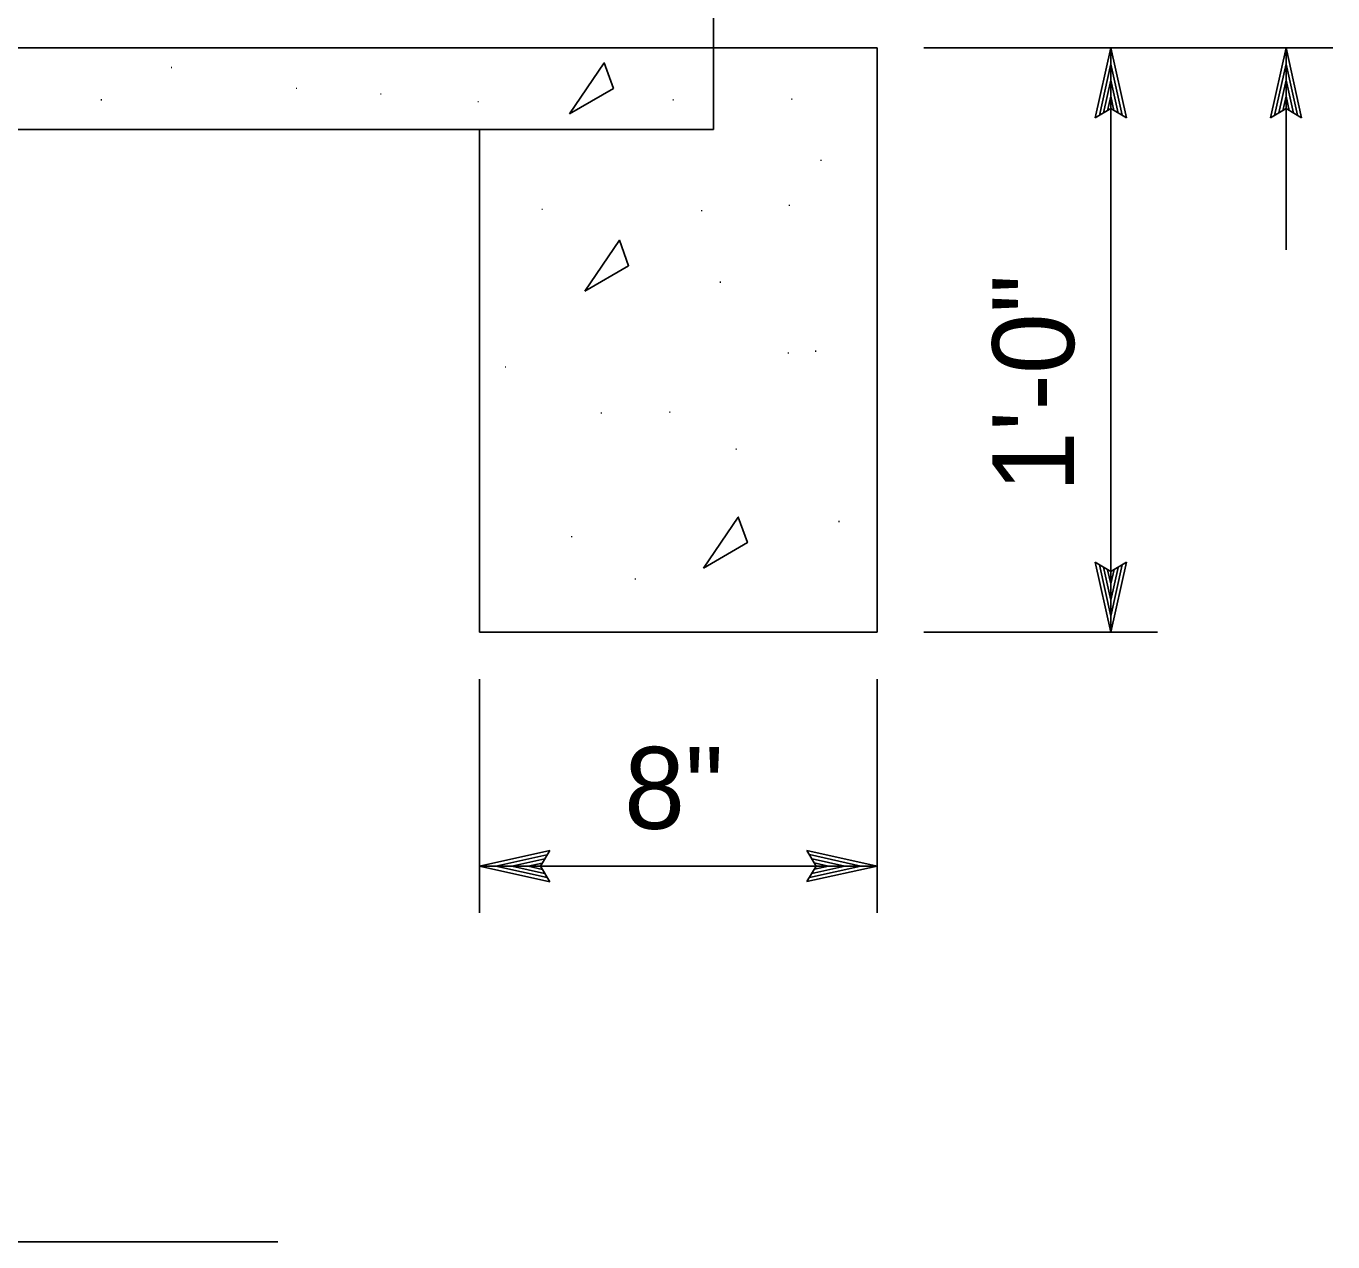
# Model space of a CAD drawing. Extents: x -894 to 866, y -476 to 714.
# Drawn here: x -536.1 to -424.3, y -53.4 to 50.6 of the extents above; entities that cross this region are included whole.
import ezdxf

# ---------------------------------------------------------------- set-up
doc = ezdxf.new("R2010")
doc.units = 0
for name, color, linetype in [('56 Stage 3 Anno', 7, 'Continuous'), ('57 Undefined', 7, 'Continuous'), ('59 Sndwall Anno', 7, 'Continuous'), ('60 Nongeo Data', 7, 'Continuous')]:
    doc.layers.add(name, color=color, linetype=linetype)

msp = doc.modelspace()

# ---------------------------------------------------------------- linework, layer by layer
at = {"layer": '56 Stage 3 Anno'}
for p, q in [((-459.27, 48.71), (-424.27, 48.71)), ((-444.61, 42.71), (-443.27, 48.71)), ((-443.27, -1.29), (-443.27, 48.71)), ((-443.27, 48.71), (-443.27, 48.71)), ((-443.27, 48.71), (-441.94, 42.71)), ((-429.61, 42.71), (-428.27, 48.71)), ((-428.27, 31.42), (-428.27, 48.71)), ((-428.27, 48.71), (-428.27, 48.71)), ((-428.27, 48.71), (-426.94, 42.71)), ((-444.25, 42.92), (-443.27, 47.33)), ((-443.27, 47.31), (-442.3, 42.94)), ((-429.25, 42.92), (-428.27, 47.33)), ((-428.27, 47.31), (-427.3, 42.94)), ((-443.89, 43.16), (-443.27, 45.94)), ((-443.27, 45.94), (-442.65, 43.12)), ((-428.9, 43.16), (-428.27, 45.94)), ((-428.27, 45.94), (-427.65, 43.12)), ((-443.55, 43.33), (-443.27, 44.56)), ((-443.27, 44.56), (-443.01, 43.35)), ((-428.55, 43.33), (-428.27, 44.56)), ((-428.27, 44.56), (-428.01, 43.35)), ((-443.27, 43.51), (-444.61, 42.71)), ((-444.61, 42.71), (-444.61, 42.71)), ((-441.94, 42.71), (-443.27, 43.51)), ((-441.94, 42.71), (-441.94, 42.71)), ((-428.27, 43.51), (-429.61, 42.71)), ((-429.61, 42.71), (-429.61, 42.71)), ((-426.94, 42.71), (-428.27, 43.51)), ((-426.94, 42.71), (-426.94, 42.71)), ((-443.27, -1.29), (-444.6, 4.71)), ((-444.6, 4.71), (-444.6, 4.71)), ((-444.6, 4.71), (-443.27, 3.91)), ((-443.27, 3.91), (-441.93, 4.71)), ((-441.93, 4.71), (-443.27, -1.29)), ((-442.29, 4.49), (-443.27, 0.09)), ((-441.93, 4.71), (-441.93, 4.71)), ((-443.27, 0.1), (-444.24, 4.47)), ((-443.27, 1.47), (-443.89, 4.29)), ((-443.27, 2.85), (-443.54, 4.06)), ((-442.65, 4.26), (-443.27, 1.47)), ((-442.99, 4.08), (-443.27, 2.85)), ((-459.27, -1.29), (-439.27, -1.29)), ((-443.27, -1.29), (-443.27, -1.29)), ((-497.27, -25.29), (-497.27, -5.29)), ((-463.27, -25.29), (-463.27, -5.29)), ((-497.27, -21.29), (-491.27, -19.96)), ((-491.27, -19.96), (-492.07, -21.29)), ((-491.27, -19.96), (-491.27, -19.96)), ((-468.47, -21.29), (-469.27, -19.95)), ((-469.27, -19.95), (-469.27, -19.95)), ((-469.27, -19.95), (-463.27, -21.29)), ((-495.88, -21.29), (-491.51, -20.32)), ((-494.51, -21.3), (-491.68, -20.67)), ((-493.13, -21.3), (-491.92, -21.03)), ((-469.05, -20.31), (-464.65, -21.29)), ((-468.82, -20.67), (-466.03, -21.29)), ((-468.64, -21.02), (-467.41, -21.29)), ((-497.27, -21.29), (-463.27, -21.29)), ((-491.27, -22.63), (-497.27, -21.29)), ((-497.27, -21.29), (-497.27, -21.29)), ((-491.49, -22.28), (-495.89, -21.3)), ((-491.72, -21.92), (-494.51, -21.3)), ((-491.9, -21.57), (-493.13, -21.3)), ((-492.07, -21.29), (-491.27, -22.63)), ((-463.27, -21.29), (-469.27, -22.62)), ((-469.27, -22.62), (-468.47, -21.29)), ((-464.66, -21.3), (-469.04, -22.27)), ((-466.03, -21.29), (-468.86, -21.92)), ((-467.41, -21.29), (-468.62, -21.56)), ((-463.27, -21.29), (-463.27, -21.29)), ((-491.27, -22.63), (-491.27, -22.63)), ((-469.27, -22.62), (-469.27, -22.62))]:
    msp.add_line(p, q, dxfattribs=at)
at = {"layer": '57 Undefined'}
msp.add_line((-623.92, -53.44), (-514.53, -53.44), dxfattribs=at)
at = {"layer": '59 Sndwall Anno'}
for points in [[(-489.58, 43.06), (-486.61, 47.42), (-485.82, 45.24)], [(-488.27, 27.89), (-485.31, 32.25), (-484.52, 30.07)], [(-478.11, 4.21), (-475.15, 8.57), (-474.36, 6.39)]]:
    msp.add_lwpolyline(points, close=True, dxfattribs=at)
at = {"layer": '60 Nongeo Data'}
for p, q in [((-477.27, 72.56), (-477.27, 41.71)), ((-662.27, 48.71), (-463.27, 48.71)), ((-463.27, 48.71), (-463.27, -1.29)), ((-669.27, 41.71), (-477.27, 41.71)), ((-497.27, 41.71), (-497.27, -1.29)), ((-497.27, -1.29), (-463.27, -1.29))]:
    msp.add_line(p, q, dxfattribs=at)

# ---------------------------------------------------------------- texts
at = {"layer": '57 Undefined'}
msp.add_text('1\'-0"', height=7, rotation=90, dxfattribs=at).set_placement((-446.41, 10.69))
msp.add_text('8"', height=7, dxfattribs=at).set_placement((-484.91, -18.1))
at = {"layer": '59 Sndwall Anno'}
for p in [(-523.78, 46.96), (-513.09, 45.18), (-505.87, 44.7), (-529.78, 44.2), (-497.54, 44.04), (-480.86, 44.2), (-470.71, 44.25), (-468.21, 39.03), (-492.07, 34.83), (-478.42, 34.72), (-470.93, 35.17), (-476.83, 28.6), (-471, 22.54), (-468.67, 22.7), (-495.21, 21.34), (-487, 17.4), (-481.14, 17.48), (-475.47, 14.31), (-466.68, 8.13), (-489.54, 6.82), (-484.09, 3.2)]:
    msp.add_text('.', height=0.8, dxfattribs=at).set_placement(p)

doc.saveas('drawing.dxf')
